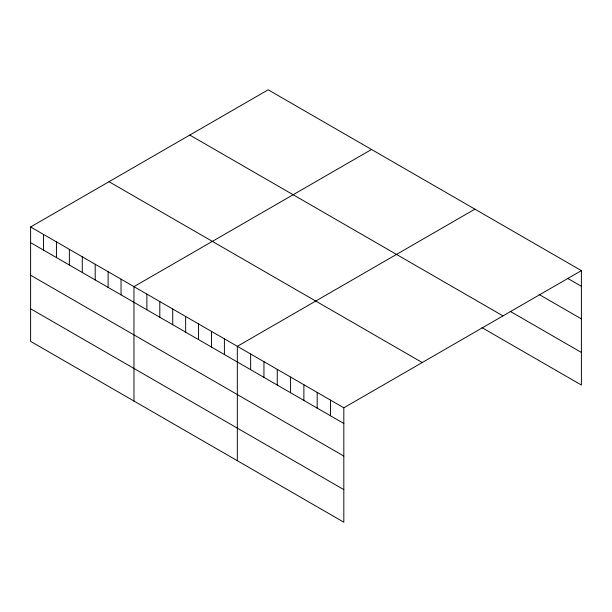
<?xml version="1.0" encoding="UTF-8"?>
<svg xmlns="http://www.w3.org/2000/svg" width="612" height="612" viewBox="0 0 612 612"><rect width="100%" height="100%" fill="white"/><g stroke="black" fill="none" stroke-linecap="round" stroke-linejoin="round"><path stroke-width="0.92" d="M30.6 226.968L343.822 407.799L343.822 522.197L30.6 341.366L30.6 226.968L268.178 89.803L581.4 270.634L581.4 385.032L481.95 327.619M371.545 149.473L133.959 286.638L133.959 401.044M474.904 209.151L237.326 346.315L237.326 460.714M343.822 407.799L581.4 270.634M568.089 278.628L581.4 286.317M539.118 294.479L581.4 318.89M510.14 311.317L581.4 352.458M189.781 135.061L502.995 315.899M109.005 181.703L422.219 362.534M30.6 242.643L343.822 423.481M30.6 275.224L343.822 456.055M30.6 308.785L343.822 489.623M330.511 400.118L330.511 415.793M317.2 392.43L317.2 408.112M303.889 384.741L303.889 400.424M290.57 377.061L290.57 392.736M277.259 369.373L277.259 385.055M263.948 361.684L263.948 377.367M250.637 354.004L250.637 369.679M224.405 338.857L224.405 354.539M211.484 331.398L211.484 347.08M198.563 323.939L198.563 339.614M185.643 316.481L185.643 332.155M172.722 309.022L172.722 324.697M159.801 301.563L159.801 317.238M146.88 294.104L146.88 309.779M121.046 279.179L121.046 294.862M108.125 271.72L108.125 287.403M95.204 264.262L95.204 279.944M82.283 256.803L82.283 272.485M69.363 249.344L69.363 265.027M56.442 241.885L56.442 257.56M43.521 234.427L43.521 250.101"/></g></svg>
